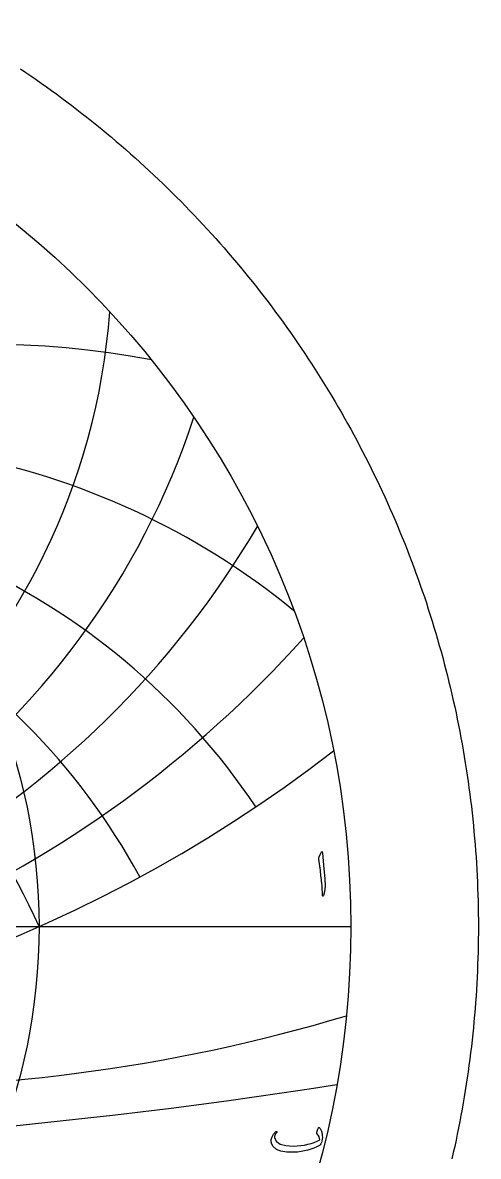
# Model space of a CAD drawing. Header units: millimetres. Extents: x -68 to 68, y -68 to 70.
# Drawn here: x 38.2 to 68.5, y -15.3 to 60 of the extents above; entities that cross this region are included whole.
import ezdxf

# ---------------------------------------------------------------- set-up
doc = ezdxf.new("R2010")
doc.units = ezdxf.units.MM
for name, color, linetype in [('CUT_OUTER', 1, 'Continuous'), ('ENGRAVE', 7, 'Continuous'), ('ENGRAVE_FINE', 8, 'Continuous'), ('TEXT', 5, 'Continuous')]:
    doc.layers.add(name, color=color, linetype=linetype)

msp = doc.modelspace()

# ---------------------------------------------------------------- linework, layer by layer
at = {"layer": 'CUT_OUTER'}
msp.add_lwpolyline([(38.0427, 56.9349), (38.3913, 56.7004), (38.7385, 56.4638), (39.0842, 56.225), (39.4285, 55.9841), (39.7712, 55.7411), (40.1125, 55.4961), (40.4523, 55.2489), (40.7905, 54.9996), (41.1272, 54.7483), (41.4624, 54.4949), (41.796, 54.2395), (42.128, 53.982), (42.4584, 53.7225), (42.7873, 53.461), (43.1145, 53.1974), (43.4401, 52.9319), (43.764, 52.6644), (44.0864, 52.3948), (44.407, 52.1233), (44.726, 51.8499), (45.0433, 51.5745), (45.3589, 51.2971), (45.6728, 51.0178), (45.985, 50.7366), (46.2954, 50.4535), (46.6042, 50.1685), (46.9111, 49.8816), (47.2163, 49.5928), (47.5197, 49.3022), (47.8213, 49.0097), (48.1211, 48.7153), (48.4191, 48.4191), (48.7153, 48.1211), (49.0097, 47.8213), (49.3022, 47.5197), (49.5928, 47.2163), (49.8816, 46.9111), (50.1685, 46.6042), (50.4535, 46.2954), (50.7366, 45.985), (51.0178, 45.6728), (51.2971, 45.3589), (51.5745, 45.0433), (51.8499, 44.726), (52.1233, 44.407), (52.3948, 44.0864), (52.6644, 43.764), (52.9319, 43.4401), (53.1974, 43.1145), (53.461, 42.7873), (53.7225, 42.4584), (53.982, 42.128), (54.2395, 41.796), (54.4949, 41.4624), (54.7483, 41.1272), (54.9996, 40.7905), (55.2489, 40.4523), (55.4961, 40.1125), (55.7411, 39.7712), (55.9841, 39.4285), (56.225, 39.0842), (56.4638, 38.7385), (56.7004, 38.3913), (56.9349, 38.0427), (57.1672, 37.6926), (57.3974, 37.3411), (57.6255, 36.9882), (57.8513, 36.634), (58.075, 36.2783), (58.2965, 35.9213), (58.5159, 35.5629), (58.733, 35.2032), (58.9479, 34.8421), (59.1605, 34.4798), (59.371, 34.1161), (59.5792, 33.7512), (59.7852, 33.385), (59.9889, 33.0175), (60.1904, 32.6488), (60.3896, 32.2789), (60.5865, 31.9077), (60.7811, 31.5354), (60.9735, 31.1618), (61.1635, 30.7871), (61.3513, 30.4113), (61.5367, 30.0342), (61.7199, 29.6561), (61.9007, 29.2768), (62.0791, 28.8965), (62.2553, 28.515), (62.4291, 28.1325), (62.6005, 27.7489), (62.7696, 27.3643), (62.9363, 26.9786), (63.1007, 26.5919), (63.2627, 26.2042), (63.4222, 25.8156), (63.5795, 25.4259), (63.7343, 25.0354), (63.8867, 24.6438), (64.0367, 24.2513), (64.1843, 23.858), (64.3295, 23.4637), (64.4722, 23.0685), (64.6126, 22.6725), (64.7505, 22.2756), (64.8859, 21.8779), (65.0189, 21.4794), (65.1495, 21.08), (65.2776, 20.6799), (65.4033, 20.2789), (65.5265, 19.8772), (65.6472, 19.4748), (65.7655, 19.0716), (65.8813, 18.6677), (65.9946, 18.2632), (66.1054, 17.8579), (66.2137, 17.4519), (66.3196, 17.0453), (66.4229, 16.6381), (66.5237, 16.2302), (66.6221, 15.8217), (66.7179, 15.4126), (66.8112, 15.003), (66.902, 14.5927), (66.9903, 14.182), (67.076, 13.7706), (67.1593, 13.3588), (67.24, 12.9465), (67.3181, 12.5337), (67.3938, 12.1204), (67.4669, 11.7066), (67.5374, 11.2924), (67.6055, 10.8778), (67.6709, 10.4628), (67.7339, 10.0474), (67.7942, 9.6316), (67.8521, 9.2154), (67.9073, 8.7989), (67.96, 8.3821), (68.0102, 7.9649), (68.0578, 7.5475), (68.1028, 7.1297), (68.1453, 6.7117), (68.1852, 6.2935), (68.2225, 5.875), (68.2573, 5.4563), (68.2895, 5.0373), (68.3191, 4.6182), (68.3461, 4.1989), (68.3706, 3.7795), (68.3925, 3.3599), (68.4118, 2.9402), (68.4286, 2.5204), (68.4428, 2.1005), (68.4544, 1.6805), (68.4634, 1.2604), (68.4698, 0.8403), (68.4737, 0.4202), (68.475, 0), (68.4737, -0.4202), (68.4698, -0.8403), (68.4634, -1.2604), (68.4544, -1.6805), (68.4428, -2.1005), (68.4286, -2.5204), (68.4118, -2.9402), (68.3925, -3.3599), (68.3706, -3.7795), (68.3461, -4.1989), (68.3191, -4.6182), (68.2895, -5.0373), (68.2573, -5.4563), (68.2225, -5.875), (68.1852, -6.2935), (68.1453, -6.7117), (68.1028, -7.1297), (68.0578, -7.5475), (68.0102, -7.9649), (67.96, -8.3821), (67.9073, -8.7989), (67.8521, -9.2154), (67.7942, -9.6316), (67.7339, -10.0474), (67.6709, -10.4628), (67.6055, -10.8778), (67.5374, -11.2924), (67.4669, -11.7066), (67.3938, -12.1204), (67.3181, -12.5337), (67.24, -12.9465), (67.1593, -13.3588), (67.076, -13.7706), (66.9903, -14.182), (66.902, -14.5927), (66.8112, -15.003), (66.7179, -15.4126)], dxfattribs=at)
at = {"layer": 'ENGRAVE'}
msp.add_lwpolyline([(-60, 0), (60, 0)], dxfattribs=at)
for radius in [60, 39.2754]:
    msp.add_circle((0, 0), radius, dxfattribs=at)
for centre, radius, start, end in [((0, 44.107), 44.107, 184.286953, 355.713047), ((0, 50.1287), 52.1871, 198.225367, 341.774633), ((0, 58.3746), 62.5026, 210.596579, 329.403421), ((0, -17.4865), 42.9922, 24, 156), ((0, -17.4865), 42.9922, 24, 156), ((0, 70.1785), 76.3991, 221.90416, 318.09584), ((0, 88.2139), 96.5621, 232.445767, 307.554233), ((27.3443, 102.0502), 112.7143, 268.006904, 286.68594)]:
    msp.add_arc(centre, radius, start, end, dxfattribs=at)
at = {"layer": 'ENGRAVE_FINE'}
for centre, radius, start, end in [((36.0748, -17.4865), 56.1224, 79.036959, 168.679033), ((36.0748, -17.4865), 56.1224, 79.036959, 168.679033), ((24.8216, -17.4865), 49.6432, 50.771346, 166.007335), ((24.8216, -17.4865), 49.6432, 50.771346, 166.007335), ((15.6479, -17.4865), 45.7514, 33.772617, 163.069198), ((15.6479, -17.4865), 45.7514, 33.772617, 163.069198), ((7.5807, -17.4865), 43.6555, 28.429738, 159.774566), ((7.5807, -17.4865), 43.6555, 28.429738, 159.774566), ((0, 367.1711), 382.2475, 261.109199, 278.890801)]:
    msp.add_arc(centre, radius, start, end, dxfattribs=at)
at = {"layer": 'TEXT'}
for points in [[(58.0031, 4.8748), (58.0438, 4.9536), (58.0765, 4.9813), (58.1013, 4.9579), (58.118, 4.8833), (58.216, 3.8401), (58.2742, 3.1998), (58.2873, 2.6883), (58.2551, 2.3056), (58.1776, 2.0517), (58.1635, 2.031), (58.151, 2.0198), (58.1401, 2.0182), (58.1308, 2.0262), (58.1233, 2.0387), (58.118, 2.0549), (58.1148, 2.0749), (58.1138, 2.0986), (58.1138, 2.283), (58.1052, 2.4786), (58.0882, 2.6854), (58.0627, 2.9033), (58.0571, 2.9603), (58.0403, 3.1141), (58.0124, 3.3648), (57.9732, 3.7124), (57.8796, 4.4831), (57.8774, 4.5241), (57.8796, 4.5619), (57.886, 4.5965), (57.8966, 4.6279)], [(57.9279, -13.3698), (57.9565, -13.4057), (57.9827, -13.4453), (58.0065, -13.4887), (58.028, -13.5358), (58.047, -13.5864), (58.0636, -13.6401), (58.0779, -13.6971), (58.0897, -13.7572), (58.1051, -13.8781), (58.1089, -13.9978), (58.1009, -14.1165), (58.0812, -14.2341), (58.0514, -14.339), (58.0131, -14.4236), (57.9662, -14.488), (57.9109, -14.5322), (57.7352, -14.6251), (57.5489, -14.7079), (57.352, -14.7805), (57.1444, -14.843), (56.9262, -14.8949), (56.6973, -14.9357), (56.4578, -14.9652), (56.2076, -14.9836), (55.7387, -14.9788), (55.3539, -14.9133), (55.0532, -14.7872), (54.8365, -14.6003), (54.7477, -14.4542), (54.7067, -14.297), (54.7136, -14.1285), (54.7684, -13.9489), (54.7869, -13.9101), (54.8083, -13.8706), (54.8327, -13.8303), (54.86, -13.7892), (54.8902, -13.7473), (54.9233, -13.7045), (54.9594, -13.661), (54.9983, -13.6167), (55.0114, -13.6042), (55.025, -13.5965), (55.0391, -13.5936), (55.0537, -13.5954), (55.0635, -13.5992), (55.0718, -13.6061), (55.0785, -13.6162), (55.0835, -13.6295), (55.0859, -13.642), (55.0846, -13.654), (55.0795, -13.6654), (55.0707, -13.6763), (55.0343, -13.7197), (55.0015, -13.7647), (54.9725, -13.8113), (54.9473, -13.8594), (54.93, -13.9055), (54.9206, -13.9499), (54.9193, -13.9928), (54.926, -14.034), (55.059, -14.2749), (55.3092, -14.4439), (55.6764, -14.541), (56.1608, -14.5663), (56.4271, -14.556), (56.6808, -14.5338), (56.9221, -14.4996), (57.1508, -14.4534), (57.3673, -14.3953), (57.5718, -14.3252), (57.7644, -14.2431), (57.9449, -14.149), (57.9274, -14.0612), (57.8874, -13.9638), (57.8252, -13.8568), (57.7405, -13.7402), (57.7379, -13.729), (57.7384, -13.7083), (57.7421, -13.6779), (57.7491, -13.638), (57.7509, -13.634), (57.7523, -13.6306), (57.753, -13.6276), (57.7533, -13.6252), (57.7672, -13.571), (57.7874, -13.5103), (57.814, -13.4432), (57.847, -13.3698), (57.8616, -13.3474), (57.88, -13.34), (57.9021, -13.3474), (57.9279, -13.3698)]]:
    msp.add_lwpolyline(points, close=True, dxfattribs=at)

doc.saveas('drawing.dxf')
